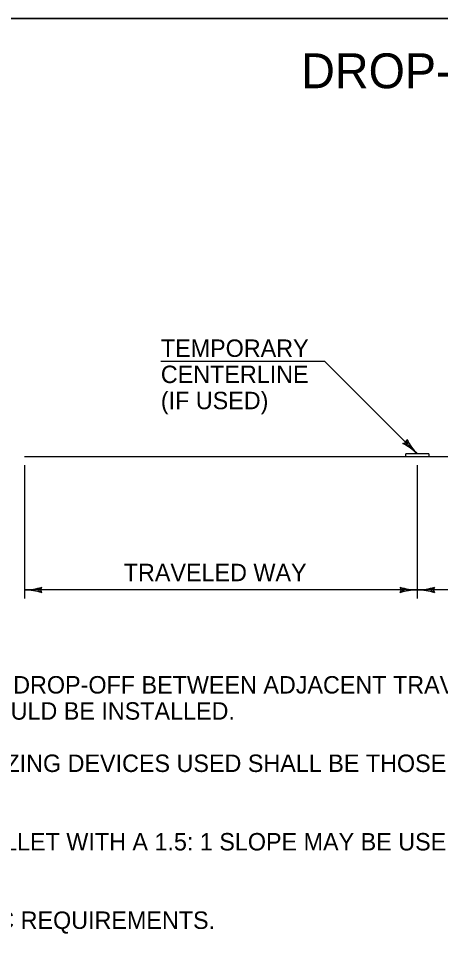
# Model space of a CAD drawing. Extents: x 0 to 32, y 0 to 21.
# Drawn here: x 17.85 to 21.24, y 13.58 to 21 of the extents above; entities that cross this region are included whole.
import ezdxf

# ---------------------------------------------------------------- set-up
doc = ezdxf.new("R2010")
doc.units = 0
for name, color, linetype in [('Default', 7, 'Continuous'), ('Level 1', 7, 'Continuous'), ('Level 63', 7, 'Continuous')]:
    doc.layers.add(name, color=color, linetype=linetype)

msp = doc.modelspace()

# ---------------------------------------------------------------- linework, layer by layer
at = {"layer": 'Default'}
msp.add_lwpolyline([(0, 21), (32, 21), (32, 0), (0, 0)], close=True, dxfattribs=at)
at = {"layer": 'Level 1'}
for p, q in [((20.3106, 18.2463), (18.9954, 18.2463)), ((21.053, 17.5038), (20.3106, 18.2463)), ((20.9377, 17.5865), (20.961, 17.5958)), ((20.9724, 17.5775), (20.953, 17.5853)), ((20.961, 17.5958), (20.9704, 17.6191)), ((20.9794, 17.5845), (20.9715, 17.6038)), ((17.9018, 17.4835), (21.8142, 17.4835)), ((20.9607, 17.4835), (20.9607, 17.5038)), ((21.1454, 17.5038), (20.9607, 17.5038)), ((21.1454, 17.5038), (21.1454, 17.4845)), ((17.9018, 17.4135), (17.9018, 16.3418)), ((21.053, 17.4135), (21.053, 16.3418)), ((21.053, 16.4118), (17.9018, 16.4118)), ((18.0109, 16.4167), (18.0301, 16.4249)), ((18.0109, 16.4069), (18.0301, 16.3987)), ((18.032, 16.4118), (18.0418, 16.4349)), ((18.0418, 16.3887), (18.032, 16.4118)), ((20.913, 16.4349), (20.9229, 16.4118)), ((20.9229, 16.4118), (20.913, 16.3887)), ((20.9439, 16.4167), (20.9247, 16.4249)), ((20.9439, 16.4069), (20.9247, 16.3987)), ((21.8161, 16.4118), (21.053, 16.4118)), ((21.1621, 16.4167), (21.1814, 16.4249)), ((21.1621, 16.4069), (21.1814, 16.3987)), ((21.1832, 16.4118), (21.193, 16.4349)), ((21.193, 16.3887), (21.1832, 16.4118))]:
    msp.add_line(p, q, dxfattribs=at)
for centre, start, end in [((20.7365, 17.1839), 45.29835, 63.44042), ((21.3729, 17.8203), 206.55958, 224.70165), ((17.8995, 16.8618), 270.29835, 288.44042), ((17.8995, 15.9618), 71.55958, 89.70165), ((21.0554, 16.8618), 251.55958, 269.70165), ((21.0554, 15.9618), 90.29835, 108.44042), ((21.0507, 16.8618), 270.29835, 288.44042), ((21.0507, 15.9618), 71.55958, 89.70165)]:
    msp.add_arc(centre, 0.45, start, end, dxfattribs=at)
at = {"layer": 'Level 63'}
msp.add_line((32, 21), (0, 21), dxfattribs=at)

# ---------------------------------------------------------------- texts
at = {"layer": 'Level 1'}
for s, height, p in [('DROP-OFF BETWEEN ADJACENT', 0.28, (20.1218, 20.44)), ("WHENEVER A LONGITUDINAL DROP-OFF BETWEEN ADJACENT TRAVELED LANES IS TO BE LEFT OVERNIGHT, THEN ''UNEVEN LANES'' (W8-11) SIGNS AND", 0.14, (15.0646, 15.58)), ('CHANNELIZING DEVICES SHOULD BE INSTALLED.', 0.14, (15.0646, 15.37)), ('IF REQUIRED, THE CHANNELIZING DEVICES USED SHALL BE THOSE WHICH MAXIMIZE THE WIDTH OF THE TRAVELED LANE (I.E. CONES, VERTICAL PANELS OR', 0.14, (15.0646, 14.95)), ("A BITUMINOUS CONCRETE FILLET WITH A 1.5: 1 SLOPE MAY BE USED IN PLACE OF CHANNELIZING DEVICES, HOWEVER THE ''UNEVEN LANES'' (W8-11) SIGNS", 0.14, (15.0646, 14.32)), ("SEE CHART ''A'' FOR SPECIFIC REQUIREMENTS.", 0.14, (15.0646, 13.69))]:
    msp.add_text(s, height=height, dxfattribs=at).set_placement(p)
for s, p in [('TEMPORARY', (18.9954, 18.2827)), ('CENTERLINE', (18.9954, 18.0727)), ('(IF USED)', (18.9954, 17.8627)), ('TRAVELED WAY', (18.698, 16.4818))]:
    msp.add_text(s, height=0.14, rotation=360, dxfattribs=at).set_placement(p)

doc.saveas('drawing.dxf')
